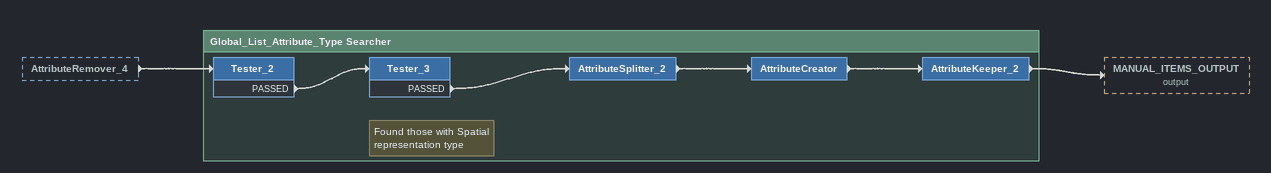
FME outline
AttributeRemover_4 [outside]
    -> Tester_2

Bookmark: Global_List_Attribute_Type Searcher
Tester_2
    PASSED -> Tester_3
Note: Found those with Spatial representation type
Tester_3
    PASSED -> AttributeSplitter_2
AttributeSplitter_2
    -> AttributeCreator
AttributeCreator
    -> AttributeKeeper_2
AttributeKeeper_2
    -> MANUAL_ITEMS_OUTPUT (output)
